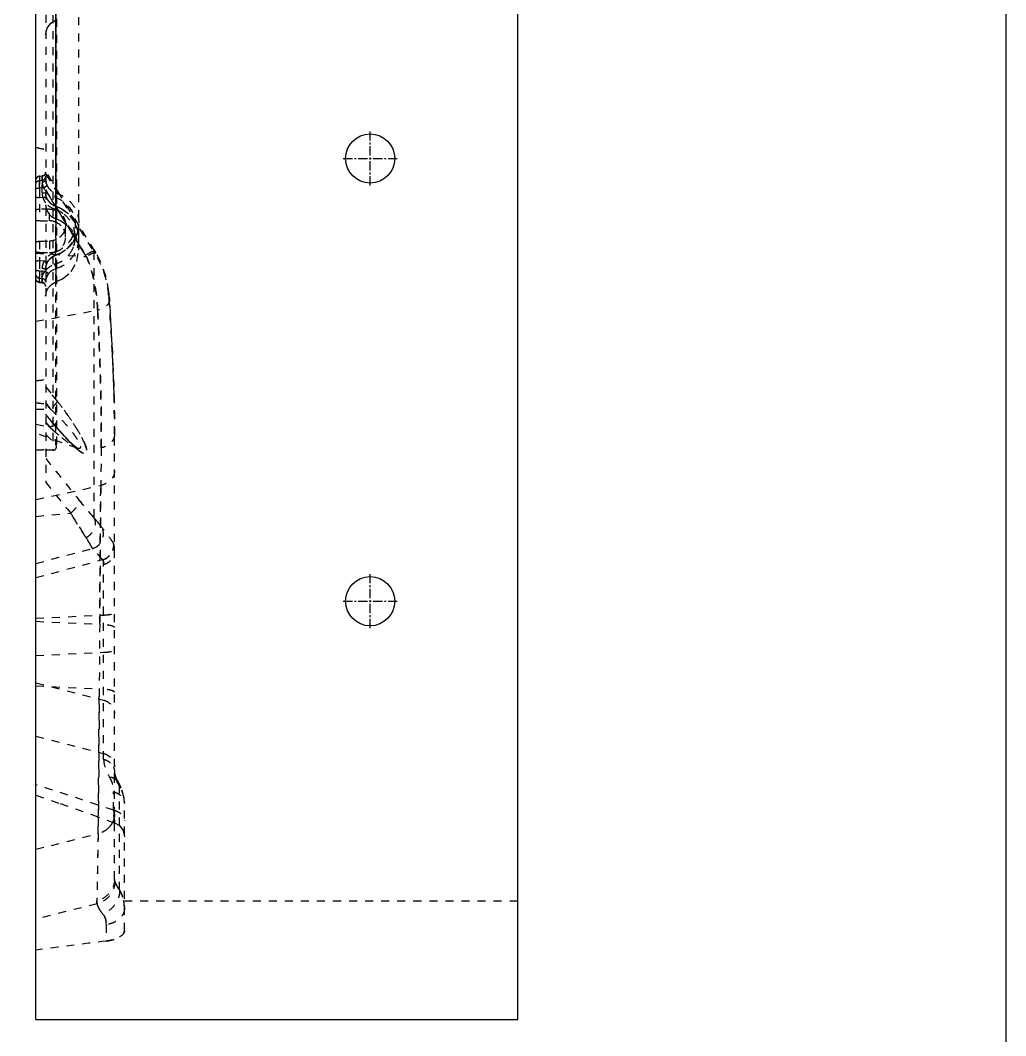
# Model space of a CAD drawing. Header units: millimetres. Extents: x 3400 to 4389, y -3437 to -1630.
# Drawn here: x 4179.5 to 4380, y -2349.1 to -2142.7 of the extents above; entities that cross this region are included whole.
import ezdxf

# ---------------------------------------------------------------- set-up
doc = ezdxf.new("R2010")
doc.units = ezdxf.units.MM
doc.header["$LTSCALE"] = 16.335
doc.linetypes.add('CENTER', pattern=[0.6, 0.375, -0.075, 0.075, -0.075])
doc.linetypes.add('HIDDEN', pattern=[0.2, 0.1, -0.1])
doc.layers.get('0').update_dxf_attribs({"linetype": 'CONTINUOUS'})
doc.layers.add('DEFAULT_2', color=8, linetype='HIDDEN')

msp = doc.modelspace()

# ---------------------------------------------------------------- linework, layer by layer
at = {"color": 7, "linetype": 'Continuous'}
for p, q in [((4280.698, -2345.761), (4280.698, -1745.761)), ((4182.698, -2345.761), (4182.698, -2005.629)), ((4182.698, -2345.761), (4280.698, -2345.761))]:
    msp.add_line(p, q, dxfattribs=at)
at = {"color": 1, "linetype": 'CENTER', "ltscale": 0.310989}
for p, q in [((4250.698, -2176.261), (4250.698, -2165.261)), ((4245.198, -2170.761), (4256.198, -2170.761)), ((4250.698, -2266.261), (4250.698, -2255.261)), ((4245.198, -2260.761), (4256.198, -2260.761))]:
    msp.add_line(p, q, dxfattribs=at)
msp.add_lwpolyline([(3442.701, -1630.016), (4379.962, -1630.016), (4379.962, -2475.003), (3442.701, -2475.003)], close=True)
for centre in [(4250.698, -2170.761), (4250.698, -2260.761)]:
    msp.add_circle(centre, 5)
at = {"layer": 'DEFAULT_2', "color": 8, "linetype": 'HIDDEN'}
for p, q in [((4186.154, -1821.443), (4186.154, -2230.079)), ((4186.667, -1822.682), (4186.667, -2228.84)), ((4186.88, -1822.169), (4186.88, -2229.352)), ((4184.709, -1824.642), (4184.698, -2236.576)), ((4191.445, -2189.417), (4191.445, -1863.401)), ((4186.761, -2049.092), (4186.76, -2182.998)), ((4186.761, -2195.868), (4186.761, -2055.462)), ((4186.761, -2177.762), (4186.761, -2128.046)), ((4186.761, -2129.935), (4186.761, -2142.724)), ((4186.761, -2142.724), (4186.761, -2180.774)), ((4187.642, -2178.181), (4184.698, -2173.355)), ((4183.417, -2174.343), (4183.949, -2174.299)), ((4183.417, -2174.343), (4183.417, -2174.343)), ((4183.938, -2174.359), (4183.427, -2174.401)), ((4183.427, -2174.401), (4183.427, -2175.214)), ((4183.427, -2175.214), (4183.938, -2175.186)), ((4183.938, -2174.359), (4183.949, -2174.299)), ((4183.938, -2175.186), (4183.938, -2174.359)), ((4183.949, -2174.299), (4183.949, -2174.299)), ((4183.427, -2176.745), (4184.273, -2176.675)), ((4183.427, -2176.745), (4183.427, -2183.389)), ((4183.954, -2177.635), (4183.953, -2177.744)), ((4184.917, -2177.518), (4184.698, -2177.155)), ((4185.38, -2178.284), (4184.917, -2177.518)), ((4183.427, -2178.738), (4183.424, -2178.606)), ((4184.131, -2178.7), (4183.427, -2178.738)), ((4184.834, -2178.602), (4184.835, -2178.61)), ((4186.022, -2179.345), (4185.38, -2178.284)), ((4186.739, -2180.528), (4186.022, -2179.345)), ((4191.447, -2184.35), (4187.581, -2178.08)), ((4185.443, -2181.052), (4183.427, -2181.089)), ((4185.444, -2183.416), (4185.444, -2181.052)), ((4187.673, -2182.064), (4186.739, -2180.528)), ((4186.76, -2182.998), (4186.76, -2180.513)), ((4186.761, -2180.514), (4186.765, -2180.502)), ((4186.761, -2180.774), (4186.761, -2182.898)), ((4186.761, -2182.898), (4186.761, -2183.018)), ((4186.761, -2183.018), (4186.761, -2183.848)), ((4186.761, -2183.704), (4186.761, -2190.382)), ((4187.842, -2182.341), (4187.673, -2182.064)), ((4188.622, -2183.62), (4187.842, -2182.341)), ((4188.93, -2184.124), (4188.622, -2183.62)), ((4188.746, -2186.698), (4188.746, -2184.236)), ((4189.012, -2184.258), (4188.93, -2184.124)), ((4190.025, -2185.913), (4189.012, -2184.258)), ((4190.842, -2187.246), (4190.025, -2185.913)), ((4194.672, -2189.526), (4191.384, -2184.249)), ((4183.427, -2187.577), (4183.427, -2193.56)), ((4185.444, -2187.54), (4185.444, -2189.89)), ((4191.213, -2187.85), (4190.842, -2187.246)), ((4191.271, -2187.945), (4191.213, -2187.85)), ((4191.976, -2189.091), (4191.271, -2187.945)), ((4182.698, -2189.993), (4192.968, -2190.705)), ((4192.794, -2190.42), (4191.976, -2189.091)), ((4194.485, -2189.751), (4194.672, -2189.526)), ((4194.485, -2189.75), (4194.485, -2243.761)), ((4194.874, -2189.855), (4194.672, -2189.526)), ((4194.694, -2190.067), (4194.87, -2189.848)), ((4194.87, -2189.848), (4194.87, -2189.848)), ((4184.398, -2191.619), (4183.427, -2191.566)), ((4185.045, -2191.83), (4185.044, -2191.845)), ((4185.044, -2191.845), (4185.044, -2191.846)), ((4196.949, -2194.784), (4195.847, -2191.699)), ((4183.427, -2193.56), (4184.595, -2193.656)), ((4186.761, -2193.135), (4186.761, -2195.868)), ((4183.427, -2195.903), (4183.417, -2195.961)), ((4183.417, -2195.961), (4183.417, -2195.961)), ((4183.417, -2195.961), (4183.949, -2196.005)), ((4183.427, -2195.09), (4183.938, -2195.118)), ((4183.427, -2195.903), (4183.427, -2195.09)), ((4183.938, -2195.945), (4183.427, -2195.903)), ((4183.938, -2195.118), (4183.938, -2195.945)), ((4183.938, -2195.945), (4183.949, -2196.005)), ((4183.949, -2196.005), (4183.949, -2196.005)), ((4197.547, -2197.771), (4196.949, -2194.784)), ((4184.663, -2196.624), (4184.682, -2196.801)), ((4197.696, -2199.269), (4197.536, -2197.686)), ((4197.505, -2198.608), (4197.696, -2199.263)), ((4197.506, -2198.608), (4197.555, -2199.282)), ((4197.696, -2199.263), (4197.696, -2199.269)), ((4198.235, -2208.869), (4197.696, -2199.263)), ((4182.698, -2203.823), (4195.252, -2201.592)), ((4198.594, -2218.662), (4198.232, -2208.787)), ((4187.002, -2220.051), (4184.698, -2217.176)), ((4184.698, -2217.177), (4187.002, -2220.051)), ((4198.698, -2226.782), (4198.592, -2218.584)), ((4185.66, -2221.711), (4184.698, -2220.51)), ((4184.698, -2220.511), (4185.66, -2221.711)), ((4182.698, -2221.692), (4185.66, -2221.711)), ((4186.895, -2225.364), (4184.698, -2222.747)), ((4186.86, -2225.41), (4184.698, -2222.832)), ((4184.698, -2222.832), (4186.748, -2225.276)), ((4182.698, -2224.749), (4185.518, -2225.395)), ((4184.698, -2224.418), (4185.518, -2225.395)), ((4185.518, -2225.395), (4184.698, -2224.418)), ((4186.748, -2225.276), (4186.86, -2225.41)), ((4187.723, -2226.326), (4186.79, -2225.24)), ((4186.86, -2225.41), (4186.79, -2225.24)), ((4191.092, -2229.658), (4182.698, -2226.603)), ((4184.709, -2226.881), (4186.667, -2228.84)), ((4188.503, -2227.192), (4187.67, -2226.265)), ((4189.225, -2227.953), (4188.503, -2227.192)), ((4198.698, -2317.283), (4198.698, -2226.8)), ((4190.436, -2229.111), (4189.849, -2228.572)), ((4186.154, -2230.079), (4182.698, -2230.079)), ((4191.096, -2229.66), (4191.154, -2229.682)), ((4191.184, -2229.695), (4191.154, -2229.675)), ((4195.974, -2229.58), (4195.889, -2237.222)), ((4182.698, -2240.105), (4195.889, -2237.222)), ((4182.698, -2243.504), (4189.768, -2242.856)), ((4182.698, -2253.067), (4194.239, -2250.038)), ((4182.698, -2255.949), (4196.298, -2252.306)), ((4196.475, -2292.897), (4196.475, -2253.276)), ((4182.698, -2264.208), (4196.475, -2263.567)), ((4182.698, -2264.843), (4195.67, -2265.447)), ((4195.67, -2265.447), (4195.581, -2278.57)), ((4182.698, -2271.786), (4196.475, -2271.145)), ((4182.698, -2277.382), (4196.475, -2280.872)), ((4182.698, -2277.971), (4195.581, -2278.57)), ((4182.698, -2288.22), (4196.475, -2291.71)), ((4199.439, -2297.462), (4199.444, -2297.47)), ((4199.444, -2297.47), (4199.698, -2298.33)), ((4198.475, -2303.249), (4198.475, -2299.519)), ((4199.698, -2319.458), (4199.698, -2298.33)), ((4198.713, -2305.808), (4198.475, -2303.249)), ((4198.475, -2303.249), (4198.616, -2304.768)), ((4200.698, -2327.787), (4200.698, -2301.88)), ((4194.064, -2304.149), (4198.713, -2305.808)), ((4198.616, -2304.768), (4198.695, -2305.617)), ((4198.695, -2305.617), (4198.701, -2305.677)), ((4198.701, -2305.677), (4198.713, -2305.808)), ((4182.698, -2311.187), (4195.348, -2308.023)), ((4195.348, -2308.023), (4195.094, -2321.668)), ((4195.139, -2322.269), (4182.698, -2325.381)), ((4280.698, -2321.711), (4200.698, -2321.711))]:
    msp.add_line(p, q, dxfattribs=at)
for points in [[(4184.682, -2145.51), (4184.96, -2144.252), (4185.742, -2143.225), (4186.761, -2142.658)], [(4184.682, -2173.504), (4184.654, -2173.714), (4184.576, -2173.903), (4184.458, -2174.059), (4184.312, -2174.178), (4184.151, -2174.257), (4183.984, -2174.297), (4183.949, -2174.301)], [(4183.149, -2174.415), (4183.019, -2174.49), (4182.9, -2174.593), (4182.799, -2174.725), (4182.725, -2174.884), (4182.698, -2174.984)], [(4183.417, -2174.344), (4183.283, -2174.367), (4183.149, -2174.415)], [(4186.765, -2180.502), (4185.785, -2179.963), (4185.033, -2179.058), (4184.834, -2178.602)], [(4184.682, -2180.143), (4184.839, -2181.087), (4185.237, -2181.881), (4185.809, -2182.482), (4186.472, -2182.887), (4186.76, -2182.998)], [(4191.445, -2186.876), (4191.362, -2185.854), (4190.664, -2183.772), (4189.329, -2182.027), (4187.512, -2180.798), (4186.765, -2180.502)], [(4186.762, -2182.984), (4187.698, -2183.367), (4189.195, -2184.381), (4190.372, -2185.765), (4191.164, -2187.492), (4191.445, -2189.417)], [(4186.769, -2190.406), (4187.365, -2190.175), (4189.093, -2189.08), (4190.436, -2187.51), (4191.244, -2185.599), (4191.445, -2184.007)], [(4186.759, -2195.853), (4188.128, -2195.236), (4189.895, -2193.726), (4191.046, -2191.705), (4191.445, -2189.417)], [(4196.973, -2194.877), (4195.889, -2191.794), (4194.87, -2189.848)], [(4184.682, -2193.381), (4184.821, -2192.385), (4185.044, -2191.846)], [(4185.044, -2191.845), (4185.248, -2191.522), (4186.004, -2190.789), (4186.769, -2190.406)], [(4182.698, -2195.321), (4182.732, -2195.44), (4182.82, -2195.611), (4182.939, -2195.749), (4183.076, -2195.852), (4183.225, -2195.92), (4183.375, -2195.955), (4183.417, -2195.96)], [(4183.949, -2196.004), (4184.027, -2196.014), (4184.163, -2196.052), (4184.295, -2196.115)], [(4184.295, -2196.115), (4184.417, -2196.206), (4184.523, -2196.322), (4184.607, -2196.463), (4184.663, -2196.624)], [(4184.682, -2198.723), (4184.844, -2197.764), (4185.256, -2196.958), (4185.849, -2196.354), (4186.532, -2195.954), (4186.761, -2195.868)], [(4189.875, -2228.597), (4189.19, -2227.917), (4188.459, -2227.144)], [(4191.154, -2229.682), (4191.181, -2229.694), (4191.157, -2229.677), (4190.881, -2229.479), (4190.436, -2229.111)], [(4199.439, -2297.462), (4199.025, -2296.678), (4198.721, -2295.781), (4198.698, -2295.585)], [(4199.043, -2296.716), (4198.724, -2295.8), (4198.698, -2295.585)], [(4200.698, -2301.876), (4200.622, -2300.77), (4200.018, -2298.598), (4199.444, -2297.47)], [(4200.698, -2301.876), (4200.634, -2300.863), (4200.054, -2298.684), (4199.444, -2297.47)], [(4182.698, -2300.187), (4187.647, -2301.897), (4194.064, -2304.149)], [(4198.713, -2305.808), (4199.676, -2306.376), (4200.431, -2307.394), (4200.698, -2308.631)]]:
    msp.add_lwpolyline(points, dxfattribs=at)
for centre, radius, start, end in [((4183.907, -2173.576), 0.775, 346.07395, 359.9424), ((5404.21, -1431.092), 1427.934, 211.34623, 212.093161), ((5404.006, -1431.213), 1427.698, 211.346391, 212.093441), ((4295.755, -2176.405), 112.351, 180.04109, 180.59363), ((4319.4, -2176.186), 135.997, 180.58283, 181.01977), ((4186.488, -2177.773), 2.535, 179.34126, 186.99145), ((4075.581, -2176.415), 108.38, 359.35497, 359.76986), ((4110.692, -2176.481), 73.269, 359.71128, 0.31412), ((4187.737, -2177.644), 3.055, 180.00532, 187.24369), ((5563.088, -1344.951), 1610.131, 211.121509, 211.674505), ((4187.836, -2174.869), 3.181, 199.17236, 204.74804), ((4186.374, -2177.793), 2.42, 186.90234, 196.98335), ((4186.279, -2177.819), 2.321, 197.03746, 202.28724), ((4187.884, -2177.404), 3.97, 199.0462, 202.64645), ((4187.897, -2177.171), 4.151, 249.99453, 251.36414), ((4184.663, -2186.877), 6.08, 61.99256, 71.71657), ((4184.619, -2187.028), 6.858, 62.34353, 71.79229), ((4184.624, -2186.957), 6.169, 54.50386, 62.01546), ((4184.563, -2187.137), 6.98, 54.2039, 62.35051), ((4184.705, -2183.939), 6.745, 335.79503, 341.79582), ((4184.733, -2183.949), 6.715, 341.79793, 346.97185), ((4184.893, -2183.981), 6.552, 346.93677, 359.7787), ((4184.805, -2183.999), 6.628, 322.54556, 323.78216), ((4184.735, -2183.953), 6.712, 323.82003, 335.79863), ((4185.128, -2186.72), 5.572, 0.32996, 3.7326), ((4184.918, -2186.864), 6.528, 341.84719, 349.0599), ((4184.996, -2186.878), 6.449, 349.04712, 0.01194), ((4172.505, -2204.452), 26.444, 33.23027, 33.77794), ((4172.861, -2204.217), 26.017, 32.94932, 33.78224), ((4173.389, -2203.872), 25.386, 32.94314, 33.2283), ((4186.508, -2193.041), 2.544, 146.03411, 161.36686), ((4187.718, -2195.979), 3.921, 107.02255, 109.69596), ((4172.84, -2202.724), 23.443, 30.84312, 31.65998), ((4172.97, -2202.646), 23.292, 30.84256, 31.66278), ((4338.21, -2196.53), 154.811, 178.90064, 179.29622), ((4186.902, -2195.678), 3.068, 138.76776, 141.47286), ((4187.686, -2195.831), 3.78, 142.25866, 144.87122), ((4182.51, -2196.706), 3.695, 53.36519, 55.6437), ((4188.54, -2193.379), 3.857, 176.7885, 180.00406), ((4188.443, -2193.374), 3.761, 174.41586, 176.78855), ((4184.784, -2186.658), 6.772, 286.95286, 288.87287), ((4186.593, -2195.768), 1.91, 176.18656, 179.95564), ((4186.809, -2195.781), 2.127, 173.66575, 176.21334), ((4301.463, -2094.4), 174.937, 228.48735, 228.61028), ((4282.224, -2116.236), 145.835, 228.60895, 228.79809), ((4268.34, -2132.089), 124.762, 228.79963, 228.94942), ((4244.396, -2159.686), 88.225, 228.9064, 229.711), ((4186.154, -2229.352), 0.726, 270, 44.99841), ((4203.745, -2214.929), 19.558, 227.09402, 228.53672), ((5797.49, -938.473), 2067.293, 218.72598, 219.020176), ((5797.568, -938.402), 2067.399, 218.726184, 219.020345), ((5807.998, -931.115), 2083.106, 218.80633, 219.028326), ((5808.113, -931.014), 2083.26, 218.806498, 219.028459), ((4195.518, -2249.407), 3.002, 285.07017, 8.02246), ((3653.307, -3931.77), 1717.349, 71.491396, 72.045566), ((4197.738, -2302.893), 3.453, 73.59963, 77.68519), ((4197.746, -2306.884), 3.707, 74.88445, 78.6716), ((4197.759, -2306.838), 3.659, 71.31309, 74.88873), ((3671.06, -2299.527), 524.357, 359.07162, 359.44182), ((7766.611, -2381.141), 3572.012, 178.827096, 179.046003), ((4753.422, -2333.071), 556.438, 179.32593, 179.66876), ((4708.28, -2332.675), 511.295, 179.3108, 179.68389), ((4345.453, -3542.952), 1222.148, 96.977224, 97.652872)]:
    msp.add_arc(centre, radius, start, end, dxfattribs=at)
for centre, major_axis, ratio, start_param, end_param in [((4571.847, -2025.761), (762.384, -56.647), 0.2574922, -2.0872496, -2.0842024), ((4175.115, -2041.309), (2070.921, -28.708), 0.0685391, 4.7173528, 4.7183277), ((4047.235, -2041.299), (2165.512, 30.019), 0.0685391, 4.7743714, 4.7753056), ((4175.123, -2041.299), (2165.512, -30.019), 0.0685391, -1.5660116, -1.5650803), ((3968.344, -2025.761), (561.356, -4.164), 0.363896, -1.1763002, -1.1724423), ((3979.002, -2025.761), (560.127, -138.774), 0.2677216, -1.1332259, -1.1293997), ((4418.935, -2025.761), (762.297, 74.544), 0.2495534, -1.9101865, -1.9074292)]:
    msp.add_ellipse(centre, major_axis=major_axis, ratio=ratio, start_param=start_param, end_param=end_param, dxfattribs=at)
for points, knots in [([(4182.842, -2174.714), (4182.824, -2174.738), (4182.759, -2174.834), (4182.716, -2174.944), (4182.698, -2175.029)], [0, 0, 0, 0, 0.2577771, 1, 1, 1, 1]), ([(4182.698, -2175.841), (4182.733, -2175.674), (4182.921, -2175.358), (4183.26, -2175.225), (4183.427, -2175.214)], [0, 0, 0, 0, 0.5052832, 1, 1, 1, 1]), ([(4183.427, -2174.401), (4183.4, -2174.403), (4183.287, -2174.416), (4183.177, -2174.454), (4183.101, -2174.494)], [0, 0, 0, 0, 0.239667, 1, 1, 1, 1]), ([(4183.417, -2174.344), (4183.413, -2174.346), (4183.415, -2174.367), (4183.409, -2174.395), (4183.408, -2174.452), (4183.406, -2174.526), (4183.405, -2174.622), (4183.404, -2174.789), (4183.404, -2175.044), (4183.407, -2175.397), (4183.411, -2175.808), (4183.418, -2176.263), (4183.424, -2176.58), (4183.427, -2176.745)], [0, 0, 0, 0, 0.0052076, 0.0192082, 0.0419652, 0.0733536, 0.1132405, 0.1614575, 0.2819327, 0.4310369, 0.6036813, 0.7949833, 1, 1, 1, 1]), ([(4183.404, -2176.486), (4183.404, -2176.407), (4183.404, -2176.132), (4183.406, -2175.857), (4183.41, -2175.661)], [0, 0, 0, 0, 0.2859393, 1, 1, 1, 1]), ([(4183.41, -2175.661), (4183.411, -2175.611), (4183.415, -2175.462), (4183.418, -2175.313), (4183.427, -2175.214)], [0, 0, 0, 0, 0.3349641, 1, 1, 1, 1]), ([(4184.323, -2174.231), (4184.293, -2174.251), (4184.174, -2174.317), (4184.038, -2174.352), (4183.938, -2174.359)], [0, 0, 0, 0, 0.2618024, 1, 1, 1, 1]), ([(4183.938, -2175.186), (4184.133, -2175.172), (4184.524, -2174.997), (4184.682, -2174.596), (4184.682, -2174.403)], [0, 0, 0, 0, 0.5033796, 1, 1, 1, 1]), ([(4183.938, -2175.186), (4183.95, -2175.292), (4183.953, -2175.591), (4183.959, -2175.889), (4183.96, -2176.08)], [0, 0, 0, 0, 0.3591791, 1, 1, 1, 1]), ([(4183.966, -2174.299), (4183.964, -2174.299), (4183.963, -2174.309), (4183.954, -2174.332), (4183.955, -2174.399), (4183.958, -2174.5), (4183.963, -2174.645), (4183.961, -2174.827), (4183.945, -2175.136), (4183.943, -2175.385), (4183.957, -2175.559)], [0, 0, 0, 0, 0.0047768, 0.0178303, 0.0681005, 0.1507592, 0.2650041, 0.4098679, 0.5835137, 1, 1, 1, 1]), ([(4183.957, -2175.559), (4183.955, -2175.65), (4183.984, -2176.039), (4184.126, -2176.415), (4184.273, -2176.675)], [0, 0, 0, 0, 0.2324606, 1, 1, 1, 1]), ([(4183.957, -2175.545), (4184.05, -2175.539), (4184.23, -2175.507), (4184.513, -2175.402), (4184.682, -2175.207), (4184.682, -2175.081)], [0, 0, 0, 0, 0.3024621, 0.589752, 1, 1, 1, 1]), ([(4184.66, -2173.762), (4184.648, -2173.809), (4184.584, -2173.993), (4184.447, -2174.151), (4184.323, -2174.231)], [0, 0, 0, 0, 0.2438966, 1, 1, 1, 1]), ([(4184.682, -2175.081), (4184.682, -2175.107), (4184.685, -2175.215), (4184.695, -2175.323), (4184.706, -2175.405)], [0, 0, 0, 0, 0.2388878, 1, 1, 1, 1]), ([(4184.706, -2175.405), (4184.712, -2175.447), (4184.741, -2175.619), (4184.788, -2175.788), (4184.831, -2175.914)], [0, 0, 0, 0, 0.2397241, 1, 1, 1, 1]), ([(4182.698, -2176.871), (4182.723, -2176.847), (4182.814, -2176.812), (4183.054, -2176.759), (4183.271, -2176.747), (4183.427, -2176.745)], [0, 0, 0, 0, 0.1384393, 0.3744077, 1, 1, 1, 1]), ([(4183.953, -2177.744), (4184.045, -2177.743), (4184.219, -2177.737), (4184.443, -2177.72), (4184.594, -2177.693), (4184.662, -2177.669), (4184.682, -2177.652), (4184.682, -2177.645)], [0, 0, 0, 0, 0.3693963, 0.6978847, 0.9120739, 0.9705964, 1, 1, 1, 1]), ([(4184.273, -2176.675), (4184.359, -2176.636), (4184.52, -2176.554), (4184.733, -2176.427), (4184.872, -2176.314), (4184.945, -2176.235), (4184.947, -2176.201)], [0, 0, 0, 0, 0.3365583, 0.6510773, 0.8785106, 1, 1, 1, 1]), ([(4184.273, -2176.675), (4184.492, -2177.141), (4185.131, -2177.999), (4186.074, -2178.501), (4186.571, -2178.652)], [0, 0, 0, 0, 0.4980418, 1, 1, 1, 1]), ([(4184.947, -2176.201), (4185.118, -2176.571), (4185.627, -2177.244), (4186.369, -2177.646), (4186.761, -2177.762)], [0, 0, 0, 0, 0.4993612, 1, 1, 1, 1]), ([(4186.571, -2178.652), (4186.628, -2178.473), (4186.701, -2178.219), (4186.753, -2177.921), (4186.767, -2177.804), (4186.761, -2177.762)], [0, 0, 0, 0, 0.6204235, 0.8599806, 1, 1, 1, 1]), ([(4186.761, -2177.762), (4187.431, -2177.963), (4188.712, -2178.577), (4190.241, -2180.046), (4191.22, -2181.915), (4191.445, -2183.306), (4191.445, -2183.995)], [0, 0, 0, 0, 0.2522059, 0.5024558, 0.751651, 1, 1, 1, 1]), ([(4183.427, -2178.738), (4183.271, -2178.736), (4183.054, -2178.723), (4182.814, -2178.671), (4182.723, -2178.636), (4182.698, -2178.612)], [0, 0, 0, 0, 0.6255923, 0.8615607, 1, 1, 1, 1]), ([(4184.131, -2178.7), (4184.239, -2178.666), (4184.432, -2178.615), (4184.629, -2178.576), (4184.716, -2178.573)], [0, 0, 0, 0, 0.5634411, 1, 1, 1, 1]), ([(4186.477, -2181.071), (4186.129, -2180.945), (4185.463, -2180.597), (4184.926, -2180.071), (4184.703, -2179.776)], [0, 0, 0, 0, 0.5009458, 1, 1, 1, 1]), ([(4184.716, -2178.573), (4184.744, -2178.573), (4184.782, -2178.572), (4184.828, -2178.589), (4184.833, -2178.602)], [0, 0, 0, 0, 0.662067, 1, 1, 1, 1]), ([(4186.76, -2180.514), (4186.319, -2180.367), (4185.499, -2179.863), (4184.984, -2179.049), (4184.836, -2178.613)], [0, 0, 0, 0, 0.5025452, 1, 1, 1, 1]), ([(4186.571, -2178.652), (4187.162, -2178.829), (4188.292, -2179.374), (4190.08, -2181.08), (4191.118, -2184.179), (4190.06, -2187.27), (4188.288, -2189.021), (4187.162, -2189.607), (4186.571, -2189.806)], [0, 0, 0, 0, 0.1259905, 0.2511598, 0.4974083, 0.7457315, 0.8726289, 1, 1, 1, 1]), ([(4183.427, -2181.089), (4183.268, -2181.092), (4183.05, -2181.11), (4182.808, -2181.18), (4182.721, -2181.226), (4182.698, -2181.255)], [0, 0, 0, 0, 0.6265827, 0.8537726, 1, 1, 1, 1]), ([(4185.443, -2181.052), (4185.871, -2181.044), (4186.734, -2181.197), (4187.837, -2181.895), (4188.575, -2182.965), (4188.746, -2183.816), (4188.746, -2184.236)], [0, 0, 0, 0, 0.252678, 0.5030603, 0.7516405, 1, 1, 1, 1]), ([(4186.765, -2180.503), (4186.765, -2180.519), (4186.748, -2180.55), (4186.733, -2180.608), (4186.696, -2180.718), (4186.643, -2180.886), (4186.596, -2181.028), (4186.571, -2181.104)], [0, 0, 0, 0, 0.0734062, 0.1624235, 0.28721, 0.6200388, 1, 1, 1, 1]), ([(4191.445, -2186.876), (4191.444, -2185.837), (4191.047, -2184.245), (4189.864, -2182.503), (4189.075, -2181.785), (4188.646, -2181.476)], [0, 0, 0, 0, 0.4961466, 0.7472419, 1, 1, 1, 1]), ([(4182.698, -2183.264), (4182.723, -2183.288), (4182.811, -2183.322), (4183.052, -2183.375), (4183.269, -2183.387), (4183.427, -2183.389)], [0, 0, 0, 0, 0.13857, 0.3650803, 1, 1, 1, 1]), ([(4190.689, -2186.357), (4190.633, -2185.496), (4190.121, -2183.771), (4188.914, -2182.44), (4188.205, -2181.934)], [0, 0, 0, 0, 0.4978321, 1, 1, 1, 1]), ([(4188.494, -2185.484), (4188.332, -2185.872), (4187.85, -2186.594), (4187.133, -2187.083), (4186.745, -2187.253)], [0, 0, 0, 0, 0.4983461, 1, 1, 1, 1]), ([(4188.746, -2186.698), (4188.747, -2186.28), (4188.577, -2185.434), (4188.098, -2184.718), (4187.802, -2184.418)], [0, 0, 0, 0, 0.4978876, 1, 1, 1, 1]), ([(4182.698, -2187.741), (4182.721, -2187.712), (4182.809, -2187.666), (4183.05, -2187.597), (4183.268, -2187.58), (4183.427, -2187.577)], [0, 0, 0, 0, 0.1458614, 0.3730057, 1, 1, 1, 1]), ([(4185.443, -2189.89), (4185.871, -2189.896), (4186.735, -2189.74), (4187.836, -2189.039), (4188.574, -2187.97), (4188.746, -2187.118), (4188.746, -2186.698)], [0, 0, 0, 0, 0.2526642, 0.5030641, 0.751664, 1, 1, 1, 1]), ([(4190.067, -2188.03), (4189.653, -2188.57), (4188.65, -2189.533), (4187.412, -2190.165), (4186.761, -2190.382)], [0, 0, 0, 0, 0.4977935, 1, 1, 1, 1]), ([(4183.427, -2189.863), (4183.269, -2189.861), (4183.052, -2189.849), (4182.811, -2189.796), (4182.723, -2189.762), (4182.698, -2189.738)], [0, 0, 0, 0, 0.6350267, 0.861466, 1, 1, 1, 1]), ([(4186.571, -2189.806), (4186.115, -2189.961), (4185.252, -2190.436), (4184.629, -2191.2), (4184.398, -2191.619)], [0, 0, 0, 0, 0.5013477, 1, 1, 1, 1]), ([(4186.571, -2189.806), (4186.596, -2189.88), (4186.633, -2189.99), (4186.679, -2190.131), (4186.711, -2190.224), (4186.733, -2190.298), (4186.758, -2190.358), (4186.757, -2190.383), (4186.773, -2190.406), (4186.769, -2190.406)], [0, 0, 0, 0, 0.3739506, 0.5495641, 0.7058111, 0.8336956, 0.9264469, 0.982119, 1, 1, 1, 1]), ([(4186.571, -2192.23), (4187.16, -2192.051), (4188.286, -2191.506), (4189.189, -2190.64), (4189.556, -2190.15)], [0, 0, 0, 0, 0.5016172, 1, 1, 1, 1]), ([(4186.975, -2193.066), (4187.93, -2192.739), (4189.714, -2191.642), (4190.808, -2189.852), (4191.121, -2188.898)], [0, 0, 0, 0, 0.5013418, 1, 1, 1, 1]), ([(4194.672, -2189.526), (4194.663, -2189.511), (4194.593, -2189.516), (4194.493, -2189.547), (4194.32, -2189.615), (4194.1, -2189.717), (4193.828, -2189.852), (4193.385, -2190.085), (4193.037, -2190.28), (4192.794, -2190.419)], [0, 0, 0, 0, 0.0242865, 0.0787672, 0.1653026, 0.282635, 0.4282916, 0.5994849, 1, 1, 1, 1]), ([(4194.414, -2189.579), (4194.187, -2189.669), (4193.643, -2189.945), (4193.11, -2190.238), (4192.794, -2190.42)], [0, 0, 0, 0, 0.4015161, 1, 1, 1, 1]), ([(4194.87, -2189.848), (4194.861, -2189.833), (4194.791, -2189.834), (4194.688, -2189.863), (4194.513, -2189.927), (4194.29, -2190.024), (4194.014, -2190.154), (4193.566, -2190.38), (4193.213, -2190.569), (4192.968, -2190.705)], [0, 0, 0, 0, 0.0250125, 0.0797655, 0.1663758, 0.2836664, 0.429182, 0.6001402, 1, 1, 1, 1]), ([(4194.87, -2189.848), (4194.856, -2189.825), (4194.734, -2189.848), (4194.57, -2189.903), (4194.272, -2190.03), (4194.056, -2190.134), (4193.931, -2190.196)], [0, 0, 0, 0, 0.0810048, 0.2761268, 0.5860845, 1, 1, 1, 1]), ([(4194.671, -2189.526), (4194.666, -2189.518), (4194.636, -2189.512), (4194.551, -2189.528), (4194.473, -2189.556), (4194.414, -2189.579)], [0, 0, 0, 0, 0.1015451, 0.2954019, 1, 1, 1, 1]), ([(4194.485, -2189.75), (4194.504, -2189.734), (4194.562, -2189.682), (4194.62, -2189.628), (4194.651, -2189.585)], [0, 0, 0, 0, 0.3198702, 1, 1, 1, 1]), ([(4194.651, -2189.585), (4194.656, -2189.579), (4194.667, -2189.562), (4194.679, -2189.537), (4194.672, -2189.526)], [0, 0, 0, 0, 0.3644524, 1, 1, 1, 1]), ([(4197.505, -2198.608), (4197.456, -2197.94), (4197.258, -2196.518), (4196.725, -2194.349), (4195.892, -2192.139), (4195.126, -2190.735), (4194.693, -2190.067)], [0, 0, 0, 0, 0.2214195, 0.473557, 0.7367649, 1, 1, 1, 1]), ([(4183.427, -2191.566), (4183.271, -2191.568), (4183.054, -2191.581), (4182.814, -2191.633), (4182.723, -2191.668), (4182.698, -2191.692)], [0, 0, 0, 0, 0.6255923, 0.8615607, 1, 1, 1, 1]), ([(4183.427, -2191.566), (4183.42, -2191.955), (4183.409, -2192.704), (4183.401, -2193.728), (4183.409, -2194.513), (4183.413, -2194.94), (4183.427, -2195.09)], [0, 0, 0, 0, 0.3314042, 0.6375014, 0.871468, 1, 1, 1, 1]), ([(4184.097, -2192.228), (4184.072, -2192.301), (4183.989, -2192.595), (4183.956, -2192.902), (4183.959, -2193.129)], [0, 0, 0, 0, 0.2544892, 1, 1, 1, 1]), ([(4185.043, -2191.845), (4185.03, -2191.863), (4184.941, -2191.85), (4184.815, -2191.812), (4184.615, -2191.727), (4184.473, -2191.658), (4184.398, -2191.619)], [0, 0, 0, 0, 0.0927462, 0.3079974, 0.6337844, 1, 1, 1, 1]), ([(4184.7, -2193.008), (4184.71, -2192.907), (4184.767, -2192.501), (4184.897, -2192.102), (4185.045, -2191.83)], [0, 0, 0, 0, 0.2456765, 1, 1, 1, 1]), ([(4186.761, -2190.382), (4186.4, -2190.506), (4185.722, -2190.891), (4185.228, -2191.494), (4185.047, -2191.827)], [0, 0, 0, 0, 0.5014542, 1, 1, 1, 1]), ([(4186.761, -2193.135), (4186.772, -2193.1), (4186.759, -2192.984), (4186.726, -2192.779), (4186.658, -2192.514), (4186.601, -2192.324), (4186.571, -2192.23)], [0, 0, 0, 0, 0.1210976, 0.3611869, 0.6796212, 1, 1, 1, 1]), ([(4195.252, -2201.592), (4195.222, -2200.776), (4195.092, -2199.034), (4194.568, -2195.348), (4193.782, -2192.509), (4192.967, -2190.705)], [0, 0, 0, 0, 0.2192721, 0.4685566, 1, 1, 1, 1]), ([(4192.968, -2190.705), (4193.782, -2192.509), (4194.568, -2195.348), (4195.092, -2199.034), (4195.222, -2200.776), (4195.252, -2201.592)], [0, 0, 0, 0, 0.5314426, 0.7807275, 1, 1, 1, 1]), ([(4182.698, -2193.433), (4182.723, -2193.458), (4182.814, -2193.492), (4183.054, -2193.545), (4183.271, -2193.558), (4183.427, -2193.56)], [0, 0, 0, 0, 0.1384393, 0.3744077, 1, 1, 1, 1]), ([(4183.938, -2195.118), (4183.957, -2195.089), (4183.969, -2195), (4183.955, -2194.772), (4183.947, -2194.375), (4183.973, -2193.798), (4183.975, -2193.364), (4183.959, -2193.129)], [0, 0, 0, 0, 0.0520926, 0.1282325, 0.3483255, 0.6457094, 1, 1, 1, 1]), ([(4183.961, -2195.184), (4183.955, -2195.022), (4184.011, -2194.67), (4184.141, -2194.341), (4184.231, -2194.175)], [0, 0, 0, 0, 0.4627349, 1, 1, 1, 1]), ([(4184.682, -2193.379), (4184.682, -2193.345), (4184.614, -2193.264), (4184.454, -2193.197), (4184.224, -2193.147), (4184.051, -2193.132), (4183.959, -2193.129)], [0, 0, 0, 0, 0.1283473, 0.3468909, 0.6569971, 1, 1, 1, 1]), ([(4184.697, -2193.517), (4184.913, -2193.239), (4185.427, -2192.738), (4186.063, -2192.407), (4186.397, -2192.288)], [0, 0, 0, 0, 0.4985399, 1, 1, 1, 1]), ([(4185.201, -2194.255), (4185.204, -2194.227), (4185.16, -2194.15), (4185.065, -2194.034), (4184.907, -2193.89), (4184.783, -2193.792), (4184.715, -2193.741)], [0, 0, 0, 0, 0.1184071, 0.3366868, 0.6454173, 1, 1, 1, 1]), ([(4185.201, -2194.255), (4185.142, -2194.34), (4184.939, -2194.663), (4184.796, -2195.026), (4184.736, -2195.298)], [0, 0, 0, 0, 0.2708422, 1, 1, 1, 1]), ([(4185.201, -2194.254), (4185.387, -2193.989), (4185.855, -2193.52), (4186.449, -2193.229), (4186.761, -2193.135)], [0, 0, 0, 0, 0.4983433, 1, 1, 1, 1]), ([(4182.698, -2194.463), (4182.733, -2194.63), (4182.921, -2194.946), (4183.26, -2195.079), (4183.427, -2195.09)], [0, 0, 0, 0, 0.5052832, 1, 1, 1, 1]), ([(4183.427, -2195.903), (4183.26, -2195.892), (4182.921, -2195.759), (4182.733, -2195.443), (4182.698, -2195.276)], [0, 0, 0, 0, 0.4947168, 1, 1, 1, 1]), ([(4183.404, -2195.457), (4183.404, -2195.398), (4183.405, -2195.122), (4183.407, -2194.846), (4183.41, -2194.628)], [0, 0, 0, 0, 0.2118552, 1, 1, 1, 1]), ([(4183.417, -2195.96), (4183.414, -2195.959), (4183.414, -2195.943), (4183.41, -2195.922), (4183.409, -2195.88), (4183.406, -2195.796), (4183.404, -2195.653), (4183.404, -2195.529), (4183.404, -2195.457)], [0, 0, 0, 0, 0.0188273, 0.0684377, 0.1489016, 0.2598609, 0.5716826, 1, 1, 1, 1]), ([(4183.938, -2195.118), (4184.133, -2195.132), (4184.524, -2195.308), (4184.682, -2195.709), (4184.682, -2195.901)], [0, 0, 0, 0, 0.5033823, 1, 1, 1, 1]), ([(4184.682, -2196.728), (4184.682, -2196.535), (4184.524, -2196.134), (4184.133, -2195.958), (4183.938, -2195.945)], [0, 0, 0, 0, 0.4966177, 1, 1, 1, 1]), ([(4183.954, -2195.984), (4183.95, -2195.953), (4183.956, -2195.865), (4183.959, -2195.778), (4183.961, -2195.722)], [0, 0, 0, 0, 0.3607214, 1, 1, 1, 1]), ([(4184.682, -2195.766), (4184.682, -2195.619), (4184.536, -2195.381), (4184.236, -2195.235), (4184.053, -2195.195), (4183.96, -2195.188)], [0, 0, 0, 0, 0.4439383, 0.7194206, 1, 1, 1, 1]), ([(4183.961, -2195.722), (4183.962, -2195.685), (4183.965, -2195.506), (4183.963, -2195.327), (4183.961, -2195.184)], [0, 0, 0, 0, 0.2053214, 1, 1, 1, 1]), ([(4184.736, -2195.298), (4184.732, -2195.319), (4184.715, -2195.402), (4184.702, -2195.485), (4184.695, -2195.546)], [0, 0, 0, 0, 0.2608348, 1, 1, 1, 1]), ([(4197.696, -2199.269), (4197.712, -2199.524), (4197.599, -2200.075), (4197.062, -2200.773), (4196.249, -2201.306), (4195.599, -2201.52), (4195.252, -2201.592)], [0, 0, 0, 0, 0.2101399, 0.4427991, 0.7081117, 1, 1, 1, 1]), ([(4198.698, -2226.783), (4198.698, -2222.264), (4198.453, -2212.862), (4197.867, -2203.477), (4197.505, -2198.608)], [0, 0, 0, 0, 0.4806298, 1, 1, 1, 1]), ([(4197.555, -2199.282), (4197.732, -2201.698), (4198.346, -2210.852), (4198.698, -2220.028), (4198.698, -2226.782)], [0, 0, 0, 0, 0.2639766, 1, 1, 1, 1]), ([(4195.252, -2201.592), (4195.498, -2206.456), (4195.898, -2215.782), (4196.022, -2225.117), (4195.974, -2229.58)], [0, 0, 0, 0, 0.5218173, 1, 1, 1, 1]), ([(4195.974, -2229.581), (4196.022, -2225.118), (4195.898, -2215.782), (4195.498, -2206.457), (4195.252, -2201.592)], [0, 0, 0, 0, 0.4781818, 1, 1, 1, 1]), ([(4187.002, -2220.051), (4186.983, -2220.156), (4186.857, -2220.402), (4186.576, -2220.784), (4186.164, -2221.238), (4185.839, -2221.549), (4185.66, -2221.711)], [0, 0, 0, 0, 0.1495329, 0.3740172, 0.6636137, 1, 1, 1, 1]), ([(4187.002, -2220.051), (4187.372, -2220.513), (4188.104, -2221.454), (4189.159, -2222.897), (4190.161, -2224.36), (4191.081, -2225.808), (4191.767, -2226.994), (4192.239, -2227.899), (4192.535, -2228.517), (4192.774, -2229.083), (4192.95, -2229.582), (4193.059, -2230.006), (4193.095, -2230.344), (4193.065, -2230.606), (4192.86, -2230.847), (4192.482, -2230.767), (4192.132, -2230.597), (4191.774, -2230.373), (4191.382, -2230.083), (4190.783, -2229.59), (4189.982, -2228.844), (4188.98, -2227.818), (4187.925, -2226.659), (4187.218, -2225.837), (4186.86, -2225.41)], [0, 0, 0, 0, 0.0856564, 0.1723566, 0.2584458, 0.3420268, 0.4203546, 0.4564247, 0.4896503, 0.5194266, 0.5451351, 0.5662271, 0.5824981, 0.5942855, 0.6032363, 0.6247816, 0.6412011, 0.6614224, 0.6851232, 0.7119463, 0.7734302, 0.8432548, 0.919329, 1, 1, 1, 1]), ([(4192.689, -2228.887), (4192.403, -2228.193), (4191.646, -2226.735), (4190.297, -2224.54), (4188.724, -2222.27), (4187.587, -2220.781), (4187.002, -2220.051)], [0, 0, 0, 0, 0.2138059, 0.4665248, 0.733513, 1, 1, 1, 1]), ([(4185.66, -2221.711), (4186.106, -2222.092), (4186.982, -2222.889), (4188.23, -2224.157), (4189.209, -2225.27), (4189.937, -2226.179), (4190.435, -2226.847), (4190.877, -2227.494), (4191.248, -2228.1), (4191.527, -2228.641), (4191.685, -2229.045), (4191.74, -2229.317), (4191.746, -2229.472), (4191.717, -2229.597), (4191.619, -2229.721), (4191.378, -2229.754), (4191.2, -2229.698), (4191.095, -2229.66)], [0, 0, 0, 0, 0.1630994, 0.3292038, 0.4944584, 0.5750725, 0.6528158, 0.7261664, 0.7928292, 0.8502475, 0.8954864, 0.9129712, 0.9271063, 0.9383568, 0.94795, 0.9690743, 1, 1, 1, 1]), ([(4186.79, -2225.24), (4186.688, -2225.118), (4186.34, -2225.098), (4185.928, -2225.215), (4185.66, -2225.326), (4185.518, -2225.395)], [0, 0, 0, 0, 0.3585767, 0.644137, 1, 1, 1, 1]), ([(4185.518, -2225.395), (4186.044, -2225.86), (4187.065, -2226.754), (4188.543, -2227.988), (4189.705, -2228.873), (4190.541, -2229.404), (4190.919, -2229.595), (4191.095, -2229.659)], [0, 0, 0, 0, 0.2991669, 0.5780935, 0.8204901, 0.9202916, 1, 1, 1, 1]), ([(4186.86, -2225.41), (4187.46, -2226.125), (4188.611, -2227.443), (4189.831, -2228.7), (4190.429, -2229.255)], [0, 0, 0, 0, 0.5333822, 1, 1, 1, 1]), ([(4198.698, -2226.8), (4198.698, -2227.116), (4198.556, -2227.774), (4197.961, -2228.62), (4197.068, -2229.258), (4196.351, -2229.503), (4195.974, -2229.581)], [0, 0, 0, 0, 0.2265841, 0.4657872, 0.7241996, 1, 1, 1, 1]), ([(4190.794, -2229.586), (4191.003, -2229.77), (4191.392, -2230.098), (4191.949, -2230.495), (4192.367, -2230.722), (4192.653, -2230.798), (4192.82, -2230.8), (4192.959, -2230.741), (4193.048, -2230.614), (4193.087, -2230.439), (4193.084, -2230.107), (4192.955, -2229.576), (4192.792, -2229.136), (4192.689, -2228.887)], [0, 0, 0, 0, 0.1861074, 0.3404189, 0.4576661, 0.5017538, 0.5372636, 0.5675158, 0.5986694, 0.6369605, 0.6858038, 0.8197033, 1, 1, 1, 1]), ([(4198.698, -2234.235), (4198.698, -2234.574), (4198.554, -2235.275), (4197.944, -2236.183), (4197.022, -2236.871), (4196.279, -2237.138), (4195.889, -2237.222)], [0, 0, 0, 0, 0.2306579, 0.471631, 0.7285209, 1, 1, 1, 1]), ([(4195.889, -2237.222), (4195.837, -2241.368), (4195.772, -2250.777), (4195.71, -2260.185), (4195.67, -2265.447)], [0, 0, 0, 0, 0.4407281, 1, 1, 1, 1]), ([(4195.67, -2265.447), (4195.71, -2260.185), (4195.772, -2250.777), (4195.837, -2241.368), (4195.889, -2237.222)], [0, 0, 0, 0, 0.559272, 1, 1, 1, 1]), ([(4189.768, -2242.856), (4190.059, -2242.621), (4190.575, -2242.135), (4191.09, -2241.458), (4191.349, -2240.925), (4191.474, -2240.51), (4191.455, -2240.18), (4191.36, -2240.028)], [0, 0, 0, 0, 0.3274837, 0.6176453, 0.7394153, 0.843034, 1, 1, 1, 1]), ([(4194.485, -2243.761), (4194.251, -2243.497), (4193.189, -2242.27), (4192.159, -2241.015), (4191.36, -2240.028)], [0, 0, 0, 0, 0.2174279, 1, 1, 1, 1]), ([(4191.36, -2240.028), (4191.644, -2240.379), (4192.67, -2241.636), (4193.709, -2242.883), (4194.485, -2243.761)], [0, 0, 0, 0, 0.2779062, 1, 1, 1, 1]), ([(4192.894, -2247.829), (4192.665, -2247.477), (4191.611, -2245.827), (4190.58, -2244.163), (4189.768, -2242.856)], [0, 0, 0, 0, 0.2142679, 1, 1, 1, 1]), ([(4189.769, -2242.856), (4190.059, -2243.323), (4191.093, -2244.986), (4192.128, -2246.647), (4192.894, -2247.828)], [0, 0, 0, 0, 0.2810435, 1, 1, 1, 1]), ([(4192.894, -2247.829), (4193.285, -2247.62), (4193.989, -2247.069), (4194.687, -2245.983), (4194.923, -2244.797), (4194.686, -2244.047), (4194.485, -2243.761)], [0, 0, 0, 0, 0.2740642, 0.5410779, 0.7834808, 1, 1, 1, 1]), ([(4196.069, -2245.721), (4195.853, -2245.471), (4195.352, -2244.796), (4194.82, -2244.146), (4194.485, -2243.761)], [0, 0, 0, 0, 0.3925252, 1, 1, 1, 1]), ([(4194.485, -2243.761), (4194.82, -2244.146), (4195.353, -2244.796), (4195.854, -2245.471), (4196.069, -2245.721)], [0, 0, 0, 0, 0.6073351, 1, 1, 1, 1]), ([(4194.239, -2250.038), (4194.668, -2249.912), (4195.478, -2249.46), (4196.281, -2248.339), (4196.529, -2246.99), (4196.28, -2246.105), (4196.069, -2245.721)], [0, 0, 0, 0, 0.2515258, 0.5032112, 0.752922, 1, 1, 1, 1]), ([(4198.491, -2248.988), (4198.228, -2248.588), (4197.483, -2247.454), (4196.641, -2246.387), (4196.069, -2245.721)], [0, 0, 0, 0, 0.353008, 1, 1, 1, 1]), ([(4192.894, -2247.828), (4193.187, -2248.28), (4193.564, -2248.905), (4193.998, -2249.65), (4194.165, -2249.928), (4194.24, -2250.038)], [0, 0, 0, 0, 0.6245193, 0.8456922, 1, 1, 1, 1]), ([(4194.239, -2250.038), (4194.165, -2249.928), (4193.998, -2249.65), (4193.564, -2248.905), (4193.187, -2248.281), (4192.894, -2247.829)], [0, 0, 0, 0, 0.1542629, 0.3753607, 1, 1, 1, 1]), ([(4196.298, -2252.306), (4196.197, -2252.244), (4195.969, -2252.003), (4195.557, -2251.536), (4194.971, -2250.847), (4194.508, -2250.329), (4194.239, -2250.038)], [0, 0, 0, 0, 0.116502, 0.3194475, 0.6128165, 1, 1, 1, 1]), ([(4198.698, -2250.595), (4198.698, -2250.386), (4198.686, -2250.017), (4198.637, -2249.535), (4198.572, -2249.21), (4198.524, -2249.039), (4198.491, -2248.988)], [0, 0, 0, 0, 0.3842608, 0.6812697, 0.8873392, 1, 1, 1, 1]), ([(4196.298, -2252.306), (4196.76, -2252.182), (4197.636, -2251.702), (4198.186, -2250.867), (4198.346, -2250.416)], [0, 0, 0, 0, 0.4999527, 1, 1, 1, 1]), ([(4196.475, -2253.276), (4196.787, -2253.199), (4197.385, -2252.949), (4198.114, -2252.325), (4198.587, -2251.511), (4198.698, -2250.897), (4198.698, -2250.595)], [0, 0, 0, 0, 0.258139, 0.5109583, 0.7576202, 1, 1, 1, 1]), ([(4196.475, -2253.276), (4196.475, -2253.139), (4196.465, -2252.903), (4196.422, -2252.599), (4196.369, -2252.418), (4196.327, -2252.319), (4196.298, -2252.306)], [0, 0, 0, 0, 0.4109801, 0.7119628, 0.906279, 1, 1, 1, 1]), ([(4196.298, -2252.306), (4196.327, -2252.319), (4196.369, -2252.418), (4196.422, -2252.599), (4196.465, -2252.903), (4196.475, -2253.139), (4196.475, -2253.276)], [0, 0, 0, 0, 0.0936853, 0.2879529, 0.588995, 1, 1, 1, 1]), ([(4196.475, -2263.567), (4196.772, -2263.553), (4197.311, -2263.512), (4197.931, -2263.423), (4198.328, -2263.319), (4198.538, -2263.241), (4198.698, -2263.141), (4198.698, -2263.064)], [0, 0, 0, 0, 0.3829277, 0.6928369, 0.8107768, 0.9009203, 1, 1, 1, 1]), ([(4198.698, -2266.132), (4198.698, -2266.091), (4198.633, -2265.991), (4198.457, -2265.893), (4198.189, -2265.791), (4197.657, -2265.656), (4196.807, -2265.527), (4196.075, -2265.468), (4195.67, -2265.447)], [0, 0, 0, 0, 0.0390305, 0.1005757, 0.1903622, 0.3080537, 0.6175548, 1, 1, 1, 1]), ([(4198.698, -2266.132), (4198.698, -2266.091), (4198.633, -2265.991), (4198.457, -2265.893), (4198.189, -2265.791), (4197.657, -2265.656), (4196.807, -2265.527), (4196.075, -2265.468), (4195.67, -2265.447)], [0, 0, 0, 0, 0.0390303, 0.1005754, 0.1903619, 0.3080534, 0.6175546, 1, 1, 1, 1]), ([(4196.475, -2271.145), (4196.772, -2271.131), (4197.311, -2271.09), (4197.931, -2271), (4198.328, -2270.897), (4198.538, -2270.819), (4198.698, -2270.719), (4198.698, -2270.642)], [0, 0, 0, 0, 0.3829277, 0.6928369, 0.8107768, 0.9009203, 1, 1, 1, 1]), ([(4195.581, -2278.57), (4195.546, -2284.473), (4195.496, -2292.727), (4195.414, -2302.545), (4195.374, -2306.46), (4195.348, -2308.023)], [0, 0, 0, 0, 0.6012109, 0.8407517, 1, 1, 1, 1]), ([(4195.392, -2304.635), (4195.433, -2300.787), (4195.497, -2292.099), (4195.552, -2283.41), (4195.581, -2278.57)], [0, 0, 0, 0, 0.4428996, 1, 1, 1, 1]), ([(4198.698, -2279.275), (4198.698, -2279.233), (4198.631, -2279.131), (4198.45, -2279.03), (4198.174, -2278.925), (4197.627, -2278.786), (4196.751, -2278.653), (4195.998, -2278.592), (4195.581, -2278.57)], [0, 0, 0, 0, 0.0389504, 0.1004645, 0.1902463, 0.3079481, 0.6174956, 1, 1, 1, 1]), ([(4196.475, -2280.872), (4196.788, -2280.951), (4197.389, -2281.207), (4198.116, -2281.848), (4198.589, -2282.678), (4198.698, -2283.304), (4198.698, -2283.612)], [0, 0, 0, 0, 0.2560052, 0.5078737, 0.7553433, 1, 1, 1, 1]), ([(4196.475, -2291.71), (4196.788, -2291.789), (4197.389, -2292.045), (4198.116, -2292.685), (4198.589, -2293.516), (4198.698, -2294.141), (4198.698, -2294.45)], [0, 0, 0, 0, 0.2560052, 0.5078737, 0.7553433, 1, 1, 1, 1]), ([(4196.475, -2292.897), (4196.787, -2292.975), (4197.385, -2293.224), (4198.114, -2293.848), (4198.587, -2294.661), (4198.698, -2295.274), (4198.698, -2295.576)], [0, 0, 0, 0, 0.258238, 0.5110896, 0.7577098, 1, 1, 1, 1]), ([(4196.475, -2292.897), (4196.475, -2293.452), (4196.738, -2294.719), (4197.287, -2295.872), (4197.641, -2296.495)], [0, 0, 0, 0, 0.4363577, 1, 1, 1, 1]), ([(4198.464, -2294.503), (4198.503, -2294.588), (4198.636, -2294.93), (4198.698, -2295.301), (4198.698, -2295.576)], [0, 0, 0, 0, 0.2527593, 1, 1, 1, 1]), ([(4197.641, -2296.495), (4198.009, -2296.512), (4198.718, -2296.675), (4199.268, -2297.175), (4199.439, -2297.462)], [0, 0, 0, 0, 0.5238438, 1, 1, 1, 1]), ([(4197.641, -2296.495), (4197.737, -2296.499), (4198.102, -2296.534), (4198.463, -2296.645), (4198.703, -2296.772)], [0, 0, 0, 0, 0.260136, 1, 1, 1, 1]), ([(4197.641, -2296.495), (4197.908, -2296.963), (4198.328, -2297.943), (4198.475, -2299.003), (4198.475, -2299.519)], [0, 0, 0, 0, 0.5104073, 1, 1, 1, 1]), ([(4198.698, -2295.585), (4198.7, -2295.998), (4198.943, -2296.972), (4199.401, -2297.845), (4199.698, -2298.33)], [0, 0, 0, 0, 0.4205329, 1, 1, 1, 1]), ([(4199.163, -2297.336), (4199.021, -2297.029), (4198.802, -2296.46), (4198.699, -2295.854), (4198.698, -2295.585)], [0, 0, 0, 0, 0.5579876, 1, 1, 1, 1]), ([(4198.703, -2296.772), (4198.78, -2296.813), (4199.068, -2296.991), (4199.31, -2297.246), (4199.439, -2297.462)], [0, 0, 0, 0, 0.2576508, 1, 1, 1, 1]), ([(4199.698, -2298.33), (4199.646, -2298.244), (4199.454, -2297.921), (4199.278, -2297.587), (4199.163, -2297.336)], [0, 0, 0, 0, 0.2656978, 1, 1, 1, 1]), ([(4198.475, -2299.519), (4198.783, -2299.586), (4199.37, -2299.799), (4200.099, -2300.342), (4200.581, -2301.058), (4200.698, -2301.609), (4200.698, -2301.876)], [0, 0, 0, 0, 0.2718617, 0.5293756, 0.7703344, 1, 1, 1, 1]), ([(4200.698, -2301.88), (4200.698, -2301.273), (4200.521, -2300.027), (4200.016, -2298.878), (4199.698, -2298.33)], [0, 0, 0, 0, 0.4887305, 1, 1, 1, 1]), ([(4198.475, -2303.249), (4198.782, -2303.311), (4199.362, -2303.503), (4200.092, -2303.997), (4200.579, -2304.655), (4200.698, -2305.17), (4200.698, -2305.416)], [0, 0, 0, 0, 0.2810736, 0.5419573, 0.7791715, 1, 1, 1, 1]), ([(4198.698, -2303.947), (4198.698, -2304.407), (4198.533, -2305.341), (4197.819, -2306.578), (4196.723, -2307.53), (4195.819, -2307.907), (4195.348, -2308.023)], [0, 0, 0, 0, 0.2438656, 0.4908361, 0.7429304, 1, 1, 1, 1]), ([(4198.698, -2303.947), (4198.698, -2304.368), (4198.606, -2304.936), (4198.401, -2305.461), (4198.343, -2305.59)], [0, 0, 0, 0, 0.748065, 1, 1, 1, 1]), ([(4197.764, -2306.52), (4197.462, -2306.887), (4196.722, -2307.53), (4195.819, -2307.907), (4195.348, -2308.023)], [0, 0, 0, 0, 0.4951142, 1, 1, 1, 1]), ([(4198.698, -2317.283), (4198.698, -2317.778), (4198.52, -2318.783), (4197.752, -2320.113), (4196.573, -2321.136), (4195.601, -2321.542), (4195.094, -2321.668)], [0, 0, 0, 0, 0.2437806, 0.4907365, 0.7428714, 1, 1, 1, 1]), ([(4198.698, -2317.283), (4198.698, -2317.778), (4198.52, -2318.783), (4197.752, -2320.113), (4196.573, -2321.137), (4195.601, -2321.543), (4195.094, -2321.668)], [0, 0, 0, 0, 0.2437813, 0.4907373, 0.7428718, 1, 1, 1, 1]), ([(4198.741, -2317.644), (4198.756, -2318.154), (4198.599, -2319.197), (4197.841, -2320.593), (4196.651, -2321.683), (4195.658, -2322.128), (4195.139, -2322.269)], [0, 0, 0, 0, 0.2434199, 0.4909561, 0.7435563, 1, 1, 1, 1]), ([(4198.741, -2317.644), (4198.808, -2317.916), (4199.088, -2318.551), (4199.46, -2319.129), (4199.698, -2319.458)], [0, 0, 0, 0, 0.4084985, 1, 1, 1, 1]), ([(4199.698, -2319.458), (4199.46, -2319.129), (4199.088, -2318.551), (4198.808, -2317.916), (4198.741, -2317.644)], [0, 0, 0, 0, 0.5914788, 1, 1, 1, 1]), ([(4199.698, -2319.458), (4199.736, -2319.942), (4199.612, -2320.967), (4198.915, -2322.381), (4197.795, -2323.582), (4196.838, -2324.161), (4196.329, -2324.379)], [0, 0, 0, 0, 0.2306174, 0.4774447, 0.7367417, 1, 1, 1, 1]), ([(4199.698, -2319.458), (4200.031, -2320), (4200.55, -2321.24), (4200.698, -2322.57), (4200.698, -2323.254)], [0, 0, 0, 0, 0.4817426, 1, 1, 1, 1]), ([(4200.345, -2320.872), (4200.305, -2320.746), (4200.132, -2320.257), (4199.901, -2319.788), (4199.698, -2319.458)], [0, 0, 0, 0, 0.253946, 1, 1, 1, 1]), ([(4195.139, -2322.269), (4195.212, -2322.612), (4195.551, -2323.367), (4196.033, -2324.024), (4196.329, -2324.379)], [0, 0, 0, 0, 0.4312484, 1, 1, 1, 1]), ([(4196.329, -2324.379), (4196.033, -2324.024), (4195.551, -2323.367), (4195.212, -2322.612), (4195.139, -2322.269)], [0, 0, 0, 0, 0.5687487, 1, 1, 1, 1]), ([(4200.698, -2323.254), (4200.698, -2323.045), (4200.671, -2322.241), (4200.526, -2321.438), (4200.345, -2320.872)], [0, 0, 0, 0, 0.2605325, 1, 1, 1, 1]), ([(4200.698, -2323.254), (4200.698, -2323.63), (4200.496, -2324.427), (4199.68, -2325.418), (4198.477, -2326.156), (4197.527, -2326.436), (4197.022, -2326.525)], [0, 0, 0, 0, 0.2124679, 0.4459013, 0.7097394, 1, 1, 1, 1]), ([(4196.329, -2324.379), (4196.56, -2324.657), (4196.935, -2325.348), (4197.027, -2326.123), (4197.022, -2326.525)], [0, 0, 0, 0, 0.4734199, 1, 1, 1, 1]), ([(4197.022, -2326.525), (4197.027, -2326.123), (4196.935, -2325.348), (4196.56, -2324.657), (4196.329, -2324.379)], [0, 0, 0, 0, 0.5265797, 1, 1, 1, 1]), ([(4196.993, -2329.854), (4197.495, -2329.793), (4198.216, -2329.653), (4199.106, -2329.339), (4199.962, -2328.937), (4200.698, -2328.332), (4200.698, -2327.787)], [0, 0, 0, 0, 0.3416871, 0.4947672, 0.6320421, 1, 1, 1, 1]), ([(4200.698, -2327.787), (4200.698, -2328.332), (4199.962, -2328.937), (4199.106, -2329.339), (4198.216, -2329.653), (4197.495, -2329.793), (4196.993, -2329.854)], [0, 0, 0, 0, 0.367958, 0.5052328, 0.6583129, 1, 1, 1, 1])]:
    msp.add_open_spline(points, degree=3, knots=knots, dxfattribs=at)
for points in [[(4183.101, -2174.494), (4183.001, -2174.548), (4182.91, -2174.624), (4182.842, -2174.714)], [(4183.427, -2174.401), (4183.426, -2174.391), (4183.425, -2174.381), (4183.424, -2174.371)], [(4184.703, -2179.776), (4184.508, -2179.518), (4184.345, -2179.232), (4184.22, -2178.933)], [(4184.84, -2178.612), (4184.776, -2178.423), (4184.732, -2178.227), (4184.707, -2178.029)], [(4186.623, -2183.647), (4186.25, -2183.502), (4185.845, -2183.422), (4185.445, -2183.416)], [(4187.802, -2184.418), (4187.472, -2184.084), (4187.061, -2183.816), (4186.623, -2183.647)], [(4188.746, -2184.236), (4188.747, -2184.66), (4188.658, -2185.092), (4188.494, -2185.484)], [(4186.745, -2187.253), (4186.339, -2187.431), (4185.889, -2187.532), (4185.446, -2187.54)], [(4190.408, -2188.514), (4190.602, -2187.929), (4190.704, -2187.304), (4190.701, -2186.688)], [(4189.556, -2190.15), (4189.925, -2189.658), (4190.215, -2189.098), (4190.408, -2188.514)], [(4184.231, -2194.175), (4184.308, -2194.031), (4184.4, -2193.895), (4184.502, -2193.767)], [(4198.346, -2250.416), (4198.506, -2249.965), (4198.558, -2249.462), (4198.491, -2248.988)], [(4198.343, -2305.59), (4198.193, -2305.923), (4197.996, -2306.238), (4197.764, -2306.52)], [(4198.741, -2317.644), (4198.712, -2317.526), (4198.698, -2317.404), (4198.698, -2317.283)], [(4195.094, -2321.668), (4195.091, -2321.869), (4195.105, -2322.071), (4195.139, -2322.269)], [(4195.139, -2322.269), (4195.105, -2322.071), (4195.091, -2321.869), (4195.094, -2321.668)]]:
    msp.add_open_spline(points, degree=3, dxfattribs=at)

doc.saveas('drawing.dxf')
